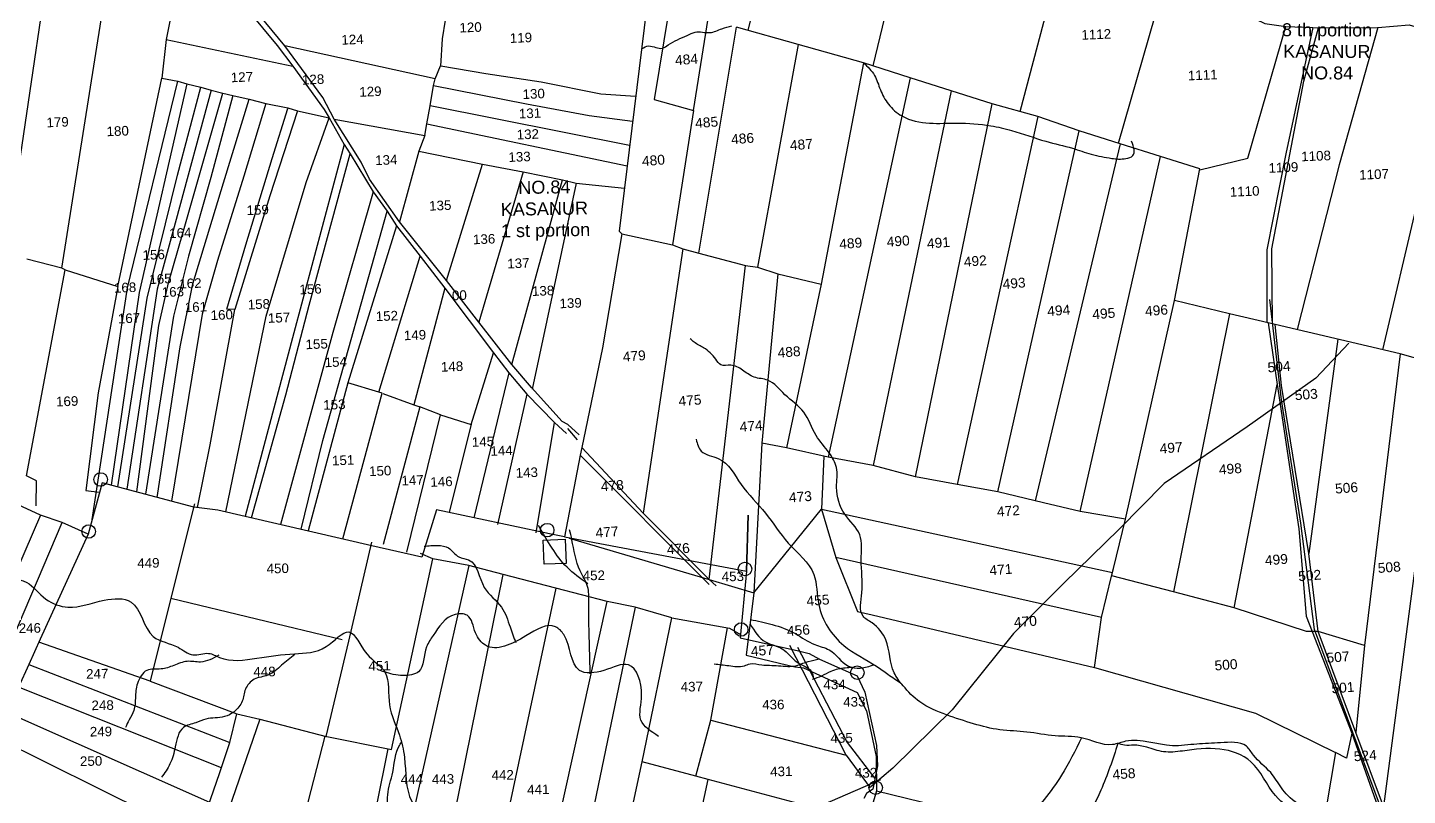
# Model space of a CAD drawing. Header units: inches. Extents: x 189567 to 224456, y 1616569 to 1632146.
# Drawn here: x 191674 to 193836, y 1620726 to 1621930 of the extents above; entities that cross this region are included whole.
import ezdxf
from ezdxf.enums import TextEntityAlignment as Align

# ---------------------------------------------------------------- set-up
doc = ezdxf.new("R2010")
doc.units = ezdxf.units.IN
doc.header["$LTSCALE"] = 15
doc.header["$MEASUREMENT"] = 0
for name, color, linetype in [('PLOT', 7, 'Continuous'), ('PLOT NO', 1, 'Continuous'), ('PLOT NOS', 7, 'Continuous'), ('ROAD', 1, 'Continuous'), ('STREAM', 4, 'Continuous'), ('text1', 7, 'Continuous'), ('VILLAGE BOUNADRY STONES', 1, 'Continuous'), ('VILLAGE BOUNDRY', 5, 'Continuous')]:
    doc.layers.add(name, color=color, linetype=linetype)
doc.styles.get("Standard").update_dxf_attribs({"font": 'arial.ttf'})

msp = doc.modelspace()

# ---------------------------------------------------------------- linework, layer by layer
at = {"layer": 'PLOT', "elevation": 19}
for points in [[(192767.2, 1622182.8), (192862, 1622165.5), (192967.1, 1622139.7), (193058.2, 1622114.8), (193123.5, 1622092.2), (193182.3, 1622079.7), (193296.6, 1622053), (193460.6, 1622017.8), (193528.3, 1621977.5), (193612.5, 1621936.3), (193645.5, 1621931.5), (193687.8, 1621929.7), (193696.8, 1621929.5), (193789.8, 1621929.7), (193838.9, 1621934.2), (193922.2, 1621909.7), (194005.6, 1621888.1), (194112.3, 1621843.2), (194230, 1621800.9), (194312.4, 1621713.9), (194394.6, 1621652.1), (194509.4, 1621573.2), (194689, 1621415.3)], [(192803.3, 1621925.1), (192862, 1622165.5)], [(192999.1, 1621869.7), (193058.2, 1622114.8)], [(193229.3, 1621798.2), (193296.6, 1622053)], [(193383.5, 1621748.6), (193460.6, 1622017.8)], [(191728.1, 1621552.5), (191797.8, 1621994.9)], [(193511.1, 1621707), (193586.1, 1621725), (193645.5, 1621931.5)], [(193687.8, 1621929.7), (193645.7, 1621731.7), (193616, 1621581.2), (193615.6, 1621467.6)], [(193624.6, 1621465.5), (193623.9, 1621583.1), (193674, 1621845.9), (193696.8, 1621929.5)], [(193789.8, 1621929.7), (193729.4, 1621714.7), (193663.3, 1621456.4)], [(193797.6, 1621424.9), (193851.6, 1621653.3), (193922.2, 1621909.7)], [(191815.9, 1621523.8), (191884.8, 1621850.7)], [(191775.6, 1621158.7), (191830.9, 1621521.8), (191909.6, 1621845.7)], [(191815.9, 1621209.9), (191861.7, 1621505.8), (191909.3, 1621698.4), (191945.8, 1621836.2)], [(191845.3, 1621202), (191880.1, 1621463), (191895, 1621529.7), (191917.5, 1621607.4), (191980.3, 1621826.9)], [(191877.6, 1621193.4), (191913.3, 1621429.3), (191933.3, 1621528.4), (191981.4, 1621686.6), (192021.3, 1621817.4)], [(191940.6, 1621177.4), (191960.7, 1621276.1), (191999.3, 1621487.9), (191986.8, 1621488.7), (192016.3, 1621589.3), (192057.5, 1621724.4), (192082.2, 1621802.7)], [(191984.9, 1621170.8), (192048, 1621477.4), (192111.1, 1621687), (192147, 1621788.3)], [(192025.1, 1621161.5), (192078.9, 1621354.2), (192115.8, 1621494.6), (192179.7, 1621732)], [(192102.8, 1621143.5), (192136.7, 1621282.4), (192237.5, 1621641.9)], [(191687.8, 1621180.1), (191688.3, 1621219.6), (191672.9, 1621227.2), (191733.5, 1621550.2), (191728.1, 1621552.5), (191673.1, 1621567)], [(192224.6, 1621358.5), (192289.2, 1621571.5)], [(191733.5, 1621550.2), (191815.9, 1621523.8), (191785.2, 1621357.3), (191765.4, 1621204.2), (191787.1, 1621201.6)], [(192369.2, 1621307.7), (192404.1, 1621420)], [(192168.5, 1621128.3), (192229.9, 1621356.8), (192224.6, 1621358.5), (192176.1, 1621373.2)], [(192268.4, 1621107.7), (192321.3, 1621323), (192288.9, 1621335.2)], [(192321.3, 1621323), (192369.2, 1621307.7), (192335, 1621170.5)], [(192471.3, 1621137.8), (192500.1, 1621310.7)], [(192520.2, 1621301.7), (192535.4, 1621283.7)]]:
    msp.add_lwpolyline(points, dxfattribs=at)
at = {"layer": 'PLOT'}
for points in [[(191704.5, 1622011.8), (191640.6, 1621578.9)], [(191999.1, 1621982.1), (192065.2, 1621901.4), (192090.1, 1621869.4), (192139.3, 1621801.6), (192147, 1621788.3), (192170.5, 1621746.7), (192179.7, 1621732), (192215.7, 1621672.3), (192237.5, 1621641.9), (192252.5, 1621618.9), (192289.2, 1621571.5), (192328, 1621521.3), (192404.1, 1621420), (192428.2, 1621388.9), (192456.8, 1621355.5), (192500.1, 1621310.7), (192518.9, 1621293.6)], [(192627, 1621821.5), (192572.7, 1621825.4), (192479.1, 1621844.2), (192392.3, 1621857.5), (192321.7, 1621869.5), (192324.6, 1621911.9), (192329.1, 1621941.4), (192333.6, 1621971.7), (192342.9, 1621997.8)], [(192644.5, 1621963.1), (192601, 1621610.7), (192605.3, 1621606.7), (192575.1, 1621427.9), (192542.8, 1621271.8), (192540, 1621259.6), (192515.8, 1621131.9), (192515.8, 1621131.9), (192491.8, 1621136.5), (192491.8, 1621136.5), (192491.8, 1621136.5), (192314.9, 1621173.9), (192292, 1621099.8), (192213.8, 1621117.8), (191972.4, 1621173.6), (191935, 1621178), (191791.1, 1621216.5), (191769.5, 1621135.7), (191728.7, 1621154.3), (191694.6, 1621165.4), (191632.3, 1621194.3)], [(191904.2, 1621974.8), (191891.7, 1621911.2), (192090.1, 1621869.4)], [(192538.4, 1621291.4), (192520.7, 1621307.7), (192511.8, 1621312.6), (192463.9, 1621365.9), (192432.8, 1621401.7), (192381.2, 1621468.1), (192330.9, 1621533.5), (192257, 1621625.2), (192210.1, 1621692.1), (192197.1, 1621718.7), (192154.8, 1621786.4), (192136.8, 1621820), (192077.4, 1621901.2), (192015.5, 1621976.9)], [(192678.9, 1621956.5), (192656.1, 1621817.2), (192717.4, 1621799.9), (192740.8, 1621943.8)], [(192726, 1621576.2), (192784.8, 1621930.3)], [(193889.6, 1621400.1), (193824.8, 1621418.6), (193628.9, 1621464.5), (193618, 1621467.1), (193557.5, 1621481.2), (193471.1, 1621502.1), (193510.9, 1621708.4), (193449.4, 1621727.8), (193386, 1621747.8), (193322, 1621768.1), (193257, 1621790.5), (193185.4, 1621810.4), (193057.1, 1621851.2), (192984.1, 1621874.5), (192881.6, 1621903.2), (192784.8, 1621930.3)], [(191891.7, 1621911.2), (191884.8, 1621850.7), (191909.6, 1621845.7), (191923.8, 1621841.7), (191945.8, 1621836.2), (191961.9, 1621831.6), (191980.3, 1621826.9), (191995.9, 1621823.4), (192021.3, 1621817.4), (192047.9, 1621810.9), (192082.1, 1621803.8), (192097.2, 1621799.4), (192147, 1621788.3)], [(192154.8, 1621786.4), (192296.6, 1621760.7), (192299.7, 1621778.8), (192305, 1621807.1), (192310.3, 1621838.9), (192313, 1621849.6), (192077.4, 1621901.2)], [(192881.6, 1621903.2), (192818.1, 1621554.5)], [(192313, 1621849.6), (192321.1, 1621869.8)], [(192984.1, 1621874.5), (192917.5, 1621527.5)], [(193057.1, 1621851.2), (192928.7, 1621256.4)], [(191923.8, 1621841.7), (191849.1, 1621514.6), (191805.4, 1621212.7)], [(191961.9, 1621831.6), (191907.3, 1621629), (191877.4, 1621520), (191829.7, 1621206.2)], [(192310.3, 1621838.9), (192456.1, 1621810.3), (192554.2, 1621791.7), (192622.3, 1621783.2)], [(193121.3, 1621830.8), (192999.3, 1621243.3)], [(191995.9, 1621823.4), (191961.3, 1621695), (191926.3, 1621571.6), (191903, 1621477.7), (191859.3, 1621198.3)], [(192047.9, 1621810.9), (192013, 1621696.9), (191971.9, 1621564.9), (191947.7, 1621480.5), (191899.9, 1621187.4)], [(192617.5, 1621745), (192305, 1621807.1)], [(193065.3, 1621225.7), (193185.4, 1621810.4)], [(192097.2, 1621799.4), (192054, 1621666.1), (191999.3, 1621487.9)], [(192717.4, 1621799.9), (192684.5, 1621589.2)], [(193257, 1621790.5), (193130.9, 1621213.7)], [(192299.7, 1621778.8), (192613.6, 1621713.3)], [(193194.3, 1621202.2), (193322, 1621768.1)], [(192170.5, 1621746.7), (192089.3, 1621443.4), (192015.1, 1621163.8)], [(192296.6, 1621760.7), (192287.5, 1621736.1), (192387.2, 1621715.9), (192450.9, 1621703.5), (192512.4, 1621691.2), (192534, 1621686.1), (192609.3, 1621678)], [(193386, 1621747.8), (193252.9, 1621188.2)], [(192287.5, 1621736.1), (192257, 1621625.2)], [(193323.4, 1621171.5), (193449.4, 1621727.8)], [(192330.9, 1621533.5), (192387.2, 1621715.9)], [(192450.9, 1621703.5), (192381.2, 1621468.1)], [(192432.8, 1621401.7), (192512.4, 1621691.2)], [(192534, 1621686.1), (192464.8, 1621363.3)], [(192215.7, 1621672.3), (192152.6, 1621451.8), (192070.4, 1621151)], [(192252.5, 1621618.9), (192176.1, 1621373.2), (192114, 1621140.9)], [(192605.3, 1621606.7), (192684.5, 1621589.2), (192701, 1621582.8), (192726, 1621576.2), (192799, 1621556.9), (192818.1, 1621554.5), (192849.6, 1621544), (192917.5, 1621527.5), (192863.5, 1621271), (192824.8, 1621278.2), (192812.1, 1621044.1), (192918.1, 1621175), (192940.7, 1621099.5), (192974.5, 1621014.7), (192997.5, 1621009.5), (193345.7, 1620926.7), (193598, 1620855.1), (193723.6, 1620793.9), (193686, 1620570.6)], [(192701, 1621582.8), (192638.6, 1621168.6)], [(192742.2, 1621065), (192799, 1621556.9)], [(192328, 1621521.3), (192279.3, 1621338.7)], [(193345.7, 1620926.7), (193357.1, 1621005.1), (193372.5, 1621069.8), (193375.5, 1621082.1), (193394.4, 1621159.3), (193471.1, 1621502.1)], [(193557.5, 1621481.2), (193469.7, 1621045.3)], [(193618, 1621467.1), (193631.8, 1621370.2), (193665.9, 1621144.4), (193677.7, 1621007.2), (193687.1, 1620983.2), (193748.9, 1620824.2), (193740.9, 1620785), (193723.6, 1620793.9)], [(194017, 1619755), (194007.7, 1619818.8), (193909.4, 1620239.7), (193896.6, 1620276.2), (193868.5, 1620588.5), (193843.8, 1620655.9), (193819.1, 1620685.4), (193798.6, 1620708.9), (193755.3, 1620824.8), (193696.2, 1620983.4), (193681.5, 1621105.8), (193639, 1621369), (193628.9, 1621464.5)], [(193726.9, 1621441.5), (193681.5, 1621105.8)], [(193824.8, 1621418.6), (193768.9, 1620961.4), (193755.3, 1620824.8)], [(193889.6, 1621400.1), (193798.6, 1620708.9)], [(192428.2, 1621388.9), (192373.4, 1621161.5)], [(192231.2, 1621356.4), (192279.3, 1621338.7), (192288.9, 1621335.2), (192231.3, 1621119.5)], [(192456.8, 1621355.5), (192410.5, 1621150.9)], [(193564.6, 1621020.4), (193631.8, 1621370.2)], [(192542.8, 1621271.8), (192638.6, 1621168.6), (192742.2, 1621065), (192753, 1621055)], [(193394.4, 1621159.3), (193323.4, 1621171.5), (193266.2, 1621185.1), (193194.3, 1621202.2), (193130.9, 1621213.7), (193065.3, 1621225.7), (192999.3, 1621243.3), (192928.7, 1621256.4), (192863.5, 1621271)], [(192540, 1621259.6), (192742, 1621057)], [(192921.7, 1621258), (192918.1, 1621175), (193374, 1621076)], [(191935.7, 1621183.3), (191898.9, 1621035.7), (191866.5, 1620905.5), (191692, 1620966.4)], [(191694.6, 1621165.4), (191519.4, 1620759.9)], [(192515.8, 1621131.9), (192800.7, 1621077.9), (192803.4, 1621165.4), (192800.7, 1621077.9), (192790.8, 1620973.4), (192868, 1620956.1), (192880.1, 1620953.3), (192899.1, 1620949.1), (192915.2, 1620940.2), (192974.3, 1620914), (192986.2, 1620888.2), (193004.3, 1620804.5), (193006, 1620772.9), (192998.5, 1620736.1), (192988.9, 1620729.6), (192984.7, 1620721.7)], [(191552.7, 1620741.6), (191728.7, 1621154.3)], [(191769.4, 1621135.7), (191694.1, 1620971.2), (191676.5, 1620931.8), (191660.4, 1620895.9), (191625, 1620816.8), (191590.2, 1620735.8), (191584.2, 1620721.8), (191599.8, 1620668.9)], [(191881.8, 1620480.5), (191917.8, 1620581.5), (191945.1, 1620657.8), (191956.1, 1620706.3), (191975.4, 1620762.3), (191991.4, 1620809.2), (192002.4, 1620854.4), (192038, 1620845.8), (192142.4, 1620818.9), (192177.7, 1620968.1), (192213.6, 1621123.3)], [(192038.6, 1620424.1), (192140.4, 1620819.4), (192244.5, 1620798.5), (192309.3, 1621097.3)], [(192972.8, 1620687.1), (192906.4, 1620706.7), (192881.8, 1620713.9), (192740.8, 1620751.5), (192721.4, 1620756.7), (192637.3, 1620779.2), (192683.9, 1621004.8), (192626.1, 1621021.4), (192582.6, 1621030.3), (192501.8, 1621051.4), (192419.6, 1621072.9), (192365.7, 1621087), (192309.3, 1621097.3), (192290, 1621105.6)], [(193357.1, 1621005.1), (192940.7, 1621099.5)], [(192365.7, 1621087), (192266.3, 1620645.9), (192228.5, 1620427.5)], [(192285.1, 1620409.9), (192419.6, 1621072.9)], [(193768.9, 1620961.4), (193696.2, 1620983.4), (193677.8, 1620983.5), (193564.6, 1621020.4), (193469.7, 1621045.3), (193372.8, 1621070.8)], [(192501.8, 1621051.4), (192361.3, 1620392.5)], [(191898.9, 1621035.7), (192167.2, 1620970.8)], [(192436.6, 1620371.4), (192582.6, 1621030.3)], [(192626.1, 1621021.4), (192486.7, 1620349.2)], [(192683.9, 1621004.8), (192774.1, 1620988.4), (192791.5, 1620978.7)], [(192721.4, 1620756.7), (192744.9, 1620844.5), (192771, 1620989)], [(192956.7, 1620789.6), (192868.6, 1620961.3)], [(192880.7, 1620958.6), (192958.2, 1620809.4), (193001.6, 1620753.2)], [(191676.5, 1620931.8), (191991.4, 1620809.2)], [(191866.5, 1620905.5), (192002.4, 1620854.4)], [(191978, 1620769.9), (191660.4, 1620895.9)], [(191642.7, 1620856.3), (191959.5, 1620716)], [(192038, 1620845.8), (191907.8, 1620466.6)], [(192744.9, 1620844.5), (192956.7, 1620789.6), (192994.4, 1620738.1)], [(191945.1, 1620657.8), (191625, 1620816.8)], [(193748.9, 1620824.2), (193789.8, 1620708.6), (193810.4, 1620684.1), (193841.5, 1620647.2), (193805.8, 1620266.2)], [(192168.4, 1620446.3), (192239.3, 1620799.6)], [(192541, 1620331.4), (192637.3, 1620779.2)], [(192643.4, 1620301.2), (192740.8, 1620751.5)], [(193004.6, 1620733.6), (193638.7, 1620578.3)]]:
    msp.add_lwpolyline(points, dxfattribs=at)
at = {"layer": 'ROAD'}
for points in [[(194022.1, 1619734.8), (194002.9, 1619809.3), (193962.3, 1619996.1), (193912.9, 1620209.6), (193895.7, 1620270.6), (193864.8, 1620585.6), (193842.2, 1620654.7), (193793.9, 1620708.3), (193690.5, 1620986.4), (193669.3, 1621152.9), (193639, 1621346.5), (193620.4, 1621503.8)], [(193744.2, 1621435), (193692.8, 1621380.4), (193584.9, 1621304.1), (193455.1, 1621215.4), (193384.7, 1621143.8), (193297.7, 1621059.3), (193218.8, 1620980.2), (193122.8, 1620860.8), (193030.1, 1620769), (192995.7, 1620740)], [(191630.5, 1619938.5), (191715.2, 1619983.4), (191754.1, 1620008.8), (191811.9, 1620020.8), (191982.2, 1620154.6), (192095, 1620233.6), (192196.2, 1620361.4), (192259.6, 1620349.3), (192309.8, 1620384.9), (192385.4, 1620481.9), (192466.4, 1620499.2), (192534.1, 1620584.5), (192597.9, 1620577.7), (192779, 1620657.8), (192931.8, 1620716.8), (193010.9, 1620751.6)]]:
    msp.add_lwpolyline(points, dxfattribs=at)
at = {"layer": 'STREAM'}
msp.add_lwpolyline([(192849.6, 1621544), (192824.8, 1621278.2)], dxfattribs=at)
for points in [[(192636.3, 1621896.4), (192647.7, 1621900.9), (192669.2, 1621897.4), (192678.2, 1621902.7), (192707.8, 1621917.5), (192720.3, 1621922.6), (192743.2, 1621921.9), (192762.1, 1621927.9), (192777.8, 1621932.4)], [(192984.1, 1621874.5), (193001.2, 1621854.8), (193010.4, 1621832.2), (193023, 1621809.8), (193044.1, 1621791.2), (193087.5, 1621780), (193130.6, 1621780.1), (193183.4, 1621775.9), (193216.1, 1621768.6), (193269.8, 1621751.5), (193311.2, 1621740.6), (193340.9, 1621731.3), (193372.9, 1621724.8), (193395, 1621724.5), (193405.9, 1621729.1), (193404, 1621751.5)], [(194189.8, 1620584.4), (194140.2, 1620569), (194118.1, 1620565.9), (194092.6, 1620578.9), (194056.5, 1620578.4), (194030.9, 1620577.8), (194004, 1620587.6), (193971.4, 1620596.1), (193897.9, 1620607.6), (193870.1, 1620616.1), (193864, 1620621.5), (193844.1, 1620632), (193831.2, 1620646), (193800.5, 1620663.5), (193769, 1620678.5), (193739.2, 1620684.3), (193683.1, 1620704), (193648.6, 1620726.1), (193638.7, 1620738.5), (193621.9, 1620762.1), (193594.9, 1620789.7), (193583.8, 1620803.5), (193543.4, 1620808.9), (193506, 1620806.9), (193468, 1620804.4), (193394.7, 1620811.2), (193373.9, 1620806.1), (193325, 1620816.7), (193284.2, 1620819.7), (193239.9, 1620825.8), (193197.8, 1620829.3), (193156.4, 1620838.7), (193114.1, 1620852.7), (193072.1, 1620873), (193046, 1620898.3), (193032, 1620918.5), (193018.9, 1620970), (192997.3, 1620996.8), (192983.3, 1621007.2), (192981.4, 1621044), (192980.4, 1621095.8), (192978, 1621135), (192954.8, 1621167), (192941.8, 1621209.2), (192941.6, 1621240.4), (192930.2, 1621263.3), (192909.6, 1621290.5), (192890.3, 1621327.1), (192860.9, 1621354.4), (192834.1, 1621377.1), (192812.7, 1621382), (192794.3, 1621393.1), (192776.1, 1621400.5), (192760.5, 1621401.4), (192752.6, 1621410), (192733.5, 1621427.8), (192718.6, 1621436.7), (192712.2, 1621442.1)], [(190682.3, 1621352.2), (190715.4, 1621345), (190735.2, 1621334.8), (190778.2, 1621335.9), (190812.5, 1621324.8), (190850.8, 1621317.8), (190886.3, 1621310.1), (190919.3, 1621291.8), (190994.9, 1621257.9), (191044.2, 1621224.9), (191072.5, 1621210.8), (191128.9, 1621202.2), (191167.4, 1621201.9), (191218.4, 1621192.3), (191244.1, 1621167.3), (191290, 1621163.3), (191321, 1621175.8), (191399.2, 1621170.6), (191434.9, 1621148.9), (191484.3, 1621143.9), (191517, 1621156.1), (191548, 1621150), (191568.4, 1621088.1), (191620.8, 1621065.5), (191673.1, 1621060.2), (191703, 1621034.2), (191737.6, 1621021.5), (191794.5, 1621032.4), (191836.5, 1621029.4), (191871.3, 1620975.4), (191910.2, 1620958.6), (191933.5, 1620946.8), (191958, 1620949), (191975, 1620942.7), (192033.8, 1620941.4), (192092.5, 1620948.5), (192142.1, 1620959.6), (192177.7, 1620982.6), (192205.7, 1620948.5), (192234.4, 1620919.2), (192241.4, 1620868.2), (192257, 1620820.9), (192264.7, 1620786.1), (192276.2, 1620717.1), (192299.3, 1620677.7), (192309.1, 1620645), (192330.8, 1620628.9), (192356.9, 1620586.9), (192400.5, 1620534.5), (192424.5, 1620481.8), (192459.1, 1620429.8), (192459.6, 1620377.2), (192462.3, 1620323.3), (192461.2, 1620290.8), (192473.5, 1620266.9), (192479.7, 1620233.5), (192497, 1620205.8), (192501.9, 1620160.2), (192501.5, 1620121), (192503.2, 1620090.8)], [(192721.7, 1621284.5), (192729.9, 1621265.9), (192756.3, 1621254.6), (192792.3, 1621213.8), (192830.3, 1621168.9), (192866, 1621122), (192906, 1621072.9), (192913.9, 1621025.5), (192953.1, 1620961.5), (193004.4, 1620928.8), (193022.3, 1620916.2), (193042.6, 1620902.5)], [(192552, 1621058.2), (192519.5, 1621083.9), (192496.1, 1621114), (192474.7, 1621149.3)], [(192555.7, 1620917), (192555.1, 1620948.6), (192554, 1620987.2), (192553.9, 1621029.3), (192551.7, 1621053.8), (192540, 1621078.3), (192527.1, 1621127.2), (192523.6, 1621142.9)], [(192295.6, 1621116.9), (192317.1, 1621118.2), (192333.7, 1621114.2), (192350, 1621100.2), (192365.4, 1621095.5), (192389.8, 1621052.4), (192416.8, 1621021.4), (192430.3, 1620990.4), (192439.2, 1620966)], [(192662.8, 1620819), (192635.4, 1620844.5), (192636.4, 1620884), (192615.8, 1620931.1), (192577.4, 1620922.3), (192538.8, 1620922.4), (192514.4, 1620978.4), (192501.6, 1620990.7), (192455.2, 1620976.4), (192391.8, 1620961.7), (192376.2, 1620981.1), (192363.1, 1621008.7), (192344.2, 1621010.1), (192309.9, 1620977.2), (192299.5, 1620959.1), (192286.8, 1620920.3), (192262.7, 1620914.4), (192233, 1620920.1), (192225.7, 1620922.7)], [(192806.2, 1620995.2), (192830.5, 1620967), (192856.8, 1620956.1), (192880.3, 1620935.2), (192902.2, 1620920.7), (192905.9, 1620909)], [(192807, 1621002.1), (192840.8, 1620994.3), (192877.3, 1620980), (192907.7, 1620962.7), (192930.2, 1620954.5), (192960.4, 1620929.1), (192978.9, 1620926), (193000.5, 1620931.3)], [(191974.1, 1620946.2), (191945.2, 1620935.5), (191924.4, 1620936.5), (191903.3, 1620930.1), (191883.6, 1620924.6), (191861.4, 1620922.4), (191846.6, 1620901.8), (191843.3, 1620879.6), (191840.9, 1620859.7), (191833.4, 1620844.8), (191828, 1620833.1)], [(192093.3, 1620947.1), (192072.4, 1620930.6), (192051, 1620914.9), (192029.4, 1620908.5), (192015.8, 1620893), (192010.6, 1620874), (191998, 1620857.6), (191982.9, 1620849.9), (191953.9, 1620846.1), (191937.8, 1620840.3), (191918.6, 1620833), (191905.8, 1620802.8), (191897.5, 1620775.8), (191884, 1620754.8)], [(192750.1, 1620932.4), (192773, 1620929.9), (192797.4, 1620929.6), (192806.3, 1620932.8), (192824.8, 1620930.9), (192836.6, 1620930.4), (192865.5, 1620928.7), (192878.1, 1620929.7), (192889.1, 1620933.6), (192906, 1620938.4), (192914.8, 1620940.8)], [(192967, 1620926.9), (192944, 1620924.3), (192932.8, 1620920.6), (192918.2, 1620913.4), (192903.5, 1620908.2)], [(191970.3, 1620233.2), (192000.1, 1620256.7), (192025.7, 1620294.1), (192079.6, 1620317.5), (192117.3, 1620337.9), (192127.4, 1620367.2), (192156.1, 1620389), (192203, 1620428.5), (192205.9, 1620537.7), (192216.2, 1620587.1), (192230.8, 1620643.9), (192239.4, 1620691.1), (192238.7, 1620727.5), (192246.4, 1620762.9), (192257.4, 1620805.7), (192260.6, 1620810.8)], [(193325.7, 1620816.6), (193294.2, 1620758.1), (193267.1, 1620720.1), (193226.7, 1620679.2), (193199.9, 1620659.8), (193170.3, 1620639.8), (193122.2, 1620629.5), (193096, 1620540.4), (193077.1, 1620509.3), (193062.9, 1620481.2), (193025.7, 1620459), (192972.9, 1620429.5), (192947.8, 1620378.9), (192941.2, 1620298), (192920.2, 1620273.5), (192915.9, 1620235.4), (192892.4, 1620227), (192859.9, 1620217.8), (192854, 1620193.4), (192847.7, 1620165.9)], [(193382.6, 1620807.9), (193355.8, 1620734.6), (193329.4, 1620678.6), (193306.7, 1620621.8), (193284.3, 1620584.9), (193241.2, 1620542.6), (193208.5, 1620498.7)], [(194188.7, 1620542.6), (194160.5, 1620542.9), (194143.2, 1620550.1), (194109.4, 1620558.8), (194051, 1620560.6), (194027.8, 1620566.3), (193990.1, 1620575.5), (193949, 1620587.7), (193906.4, 1620605.2), (193872.8, 1620609.3), (193847.2, 1620609.7), (193835.1, 1620618.4), (193802.3, 1620638.2), (193777.9, 1620660.2), (193738, 1620675.2), (193668.3, 1620697.6), (193629.3, 1620726.3), (193590.9, 1620779.2), (193542.4, 1620799), (193483.7, 1620796), (193453.9, 1620794.9), (193427.9, 1620801.8), (193407.2, 1620805.2), (193392.9, 1620805.1), (193382.2, 1620808.4)]]:
    msp.add_spline(points, degree=3, dxfattribs=at)
at = {"layer": 'text1'}
msp.add_lwpolyline([(192482.1, 1621126.5), (192516.8, 1621127.8), (192518.2, 1621089.8), (192483.5, 1621088.6)], close=True, dxfattribs=at)
at = {"layer": 'VILLAGE BOUNADRY STONES'}
for centre in [(191788.8, 1621221.6), (191770.1, 1621140), (192488.5, 1621142.2), (192798.3, 1621081.3), (192792.4, 1620986.4), (192974.2, 1620918.8), (193003, 1620738.6)]:
    msp.add_circle(centre, 10.6, dxfattribs=at)
at = {"layer": 'VILLAGE BOUNDRY', "color": 0}
msp.add_lwpolyline([(192523, 1621129.8), (192742.2, 1621065), (192812.1, 1621044.1), (192800.3, 1620946.3), (192876.6, 1620928.1), (192890.2, 1620926.2), (192974.3, 1620887.7), (192988.9, 1620859), (193003.6, 1620787.2), (193004.6, 1620733.6), (192999.1, 1620716.1)], dxfattribs=at)

# ---------------------------------------------------------------- texts
at = {"layer": 'PLOT NO', "color": 0}
for s, p in [('120', (192368.4, 1621930.1)), ('124', (192183.4, 1621911.1)), ('119', (192447.3, 1621913.8)), ('1112', (193348.6, 1621919.1)), ('127', (192010.2, 1621852.2)), ('128', (192121.7, 1621848.5)), ('1111', (193515.4, 1621855.4)), ('129', (192211.5, 1621829.5)), ('130', (192467.3, 1621825.9)), ('179', (191721.4, 1621781.6)), ('131', (192461.5, 1621795.4)), ('180', (191815.6, 1621767.6)), ('132', (192458.1, 1621762.5)), ('134', (192236.4, 1621722.3)), ('133', (192445.1, 1621727.3)), ('1109', (193641.8, 1621710.6)), ('1108', (193693, 1621728.6)), ('1107', (193783.8, 1621699.8)), ('1110', (193581.1, 1621673.1)), ('135', (192320.9, 1621651)), ('159', (192034.9, 1621644)), ('164', (191913.7, 1621607.9, 19)), ('136', (192389.6, 1621598.3)), ('156', (191872, 1621573.8)), ('137', (192443.3, 1621560.4)), ('168', (191827.1, 1621522.3, 19)), ('165', (191882.6, 1621536)), ('163', (191902, 1621515.6)), ('162', (191929.5, 1621528.9, 19)), ('156', (192117.6, 1621519.9)), ('138', (192482, 1621517.3)), ('158', (192036.7, 1621496.2)), ('00', (192350.9, 1621510.3)), ('139', (192525.1, 1621498)), ('167', (191833.3, 1621474.2)), ('161', (191938.1, 1621491.8)), ('160', (191978.6, 1621479.5)), ('157', (192068.3, 1621475.1)), ('152', (192237.3, 1621477.8)), ('155', (192127.3, 1621433.8)), ('149', (192281.3, 1621447.9)), ('154', (192157.2, 1621405.6)), ('148', (192339.4, 1621398.6)), ('169', (191736.4, 1621344.1)), ('153', (192155, 1621338.9)), ('145', (192387.8, 1621280.8)), ('144', (192416.9, 1621266.7)), ('151', (192168.7, 1621251.7)), ('150', (192226.8, 1621235)), ('147', (192277.5, 1621220.3)), ('146', (192322.8, 1621218.1)), ('143', (192456.5, 1621232.4))]:
    msp.add_text(s, height=15, rotation=2.323, dxfattribs=at).set_placement(p, align=Align.MIDDLE_CENTER)
at = {"layer": 'PLOT NOS'}
for s, height, rotation, p in [('484', 15.47, 4.3743, (192706.7, 1621879.8)), ('485', 15.47, 4.3743, (192738.2, 1621781.2)), ('486', 15.47, 4.3743, (192794.5, 1621755.9)), ('487', 15.47, 4.3743, (192886.6, 1621746.5)), ('480', 15.47, 4.3743, (192654.9, 1621721.7)), ('489', 15.47, 4.3743, (192963.9, 1621591.7)), ('490', 15.47, 4.3743, (193038.3, 1621595.1)), ('491', 15.47, 4.3743, (193101.3, 1621592.5)), ('492', 15.47, 4.3743, (193159.1, 1621563.9)), ('493', 15.47, 4.3743, (193219.9, 1621529.1)), ('494', 15.47, 4.3743, (193289.8, 1621486.5)), ('495', 15.47, 4.3743, (193360.4, 1621481.6)), ('496', 15.47, 4.3743, (193443, 1621486.6)), ('479', 15.47, 4.3743, (192624.8, 1621415.1)), ('488', 15.47, 4.3743, (192867.4, 1621421.5)), ('504', 15.47, 4.3743, (193635, 1621398.3)), ('475', 15.47, 4.3743, (192712.1, 1621345.6)), ('503', 15.47, 4.3743, (193677.6, 1621354.8)), ('474', 15.47, 4.3743, (192807.9, 1621305.3)), ('497', 15.47, 4.3743, (193465.9, 1621271.2)), ('498', 15.47, 4.3743, (193558.7, 1621238.3)), ('478', 15.47, 4.3743, (192590.4, 1621211.9)), ('473', 15.47, 4.3743, (192885.1, 1621194.5)), ('506', 15.47, 4.3743, (193740.7, 1621208.4)), ('472', 15.47, 4.3743, (193210.9, 1621172.3)), ('477', 15.47, 4.3743, (192582.1, 1621139.2)), ('476', 15.47, 4.3743, (192693.8, 1621113.1)), ('449', 15, 1.1012, (191863.6, 1621090.7)), ('499', 15.47, 4.3743, (193630.8, 1621096)), ('508', 15.47, 4.3743, (193807.6, 1621084)), ('450', 15, 1.1012, (192066.3, 1621082.2)), ('452', 15, 1.1012, (192561.5, 1621071.2)), ('453', 15, 1.1012, (192779.3, 1621069.7)), ('471', 15.47, 4.3743, (193199.2, 1621080.3)), ('502', 15.47, 4.3743, (193683, 1621071.2)), ('455', 15.47, 4.3743, (192912.6, 1621032.3)), ('470', 15.47, 4.3743, (193237.6, 1620999)), ('246', 15, 1.1012, (191677.9, 1620988.7)), ('456', 15.47, 4.3743, (192882, 1620985.2)), ('457', 15.47, 4.3743, (192825.5, 1620953.6)), ('500', 15.47, 4.3743, (193551.9, 1620931.2)), ('507', 15.47, 4.3743, (193727.3, 1620943.3)), ('247', 15, 1.1012, (191783.5, 1620917.1)), ('448', 15, 1.1012, (192045.5, 1620920.4)), ('451', 15, 1.1012, (192225.9, 1620929.6)), ('437', 15, 1.1012, (192715, 1620896.9)), ('434', 15, 1.1012, (192938.6, 1620900.3)), ('501', 15.47, 4.3743, (193735.1, 1620895.4)), ('248', 15, 1.1012, (191792, 1620867.8)), ('436', 15, 1.1012, (192842.7, 1620868.8)), ('433', 15, 1.1012, (192969.6, 1620873.2)), ('249', 15, 1.1012, (191789.3, 1620826.5)), ('435', 15, 1.1012, (192949.7, 1620816.5)), ('524', 15.47, 4.3743, (193770, 1620788.9)), ('250', 15, 1.1012, (191773.9, 1620780.3)), ('431', 15, 1.1012, (192855.2, 1620764.1)), ('432', 15, 1.1012, (192988, 1620761.9)), ('458', 15.47, 4.3743, (193392, 1620760.3)), ('444', 15, 1.1012, (192276.4, 1620752)), ('443', 15, 1.1012, (192325.2, 1620752)), ('442', 15, 1.1012, (192418.7, 1620758.5)), ('441', 15, 1.1012, (192474.5, 1620735.8))]:
    msp.add_text(s, height=height, rotation=rotation, dxfattribs=at).set_placement(p, align=Align.MIDDLE_CENTER)
at = {"layer": 'text1', "color": 1, "char_height": 20.252, "attachment_point": 1}
for s, insert, width, rotation in [('\\pi8.05098;8 th portion \\P\\pi10.10932;KASANUR  \\P\\pi38.15933;NO.84', (193631.5, 1621936.5), 154.563, 359.8266), ('\\pi33.71715;NO.84 \\P\\pi5.66714;KASANUR  \\P\\pi5.37013;1 st portion', (192409.2, 1621688.5), 145.679, 1.0113)]:
    msp.add_mtext(s, dxfattribs=dict(at, insert=insert, width=width, rotation=rotation))

doc.saveas('drawing.dxf')
